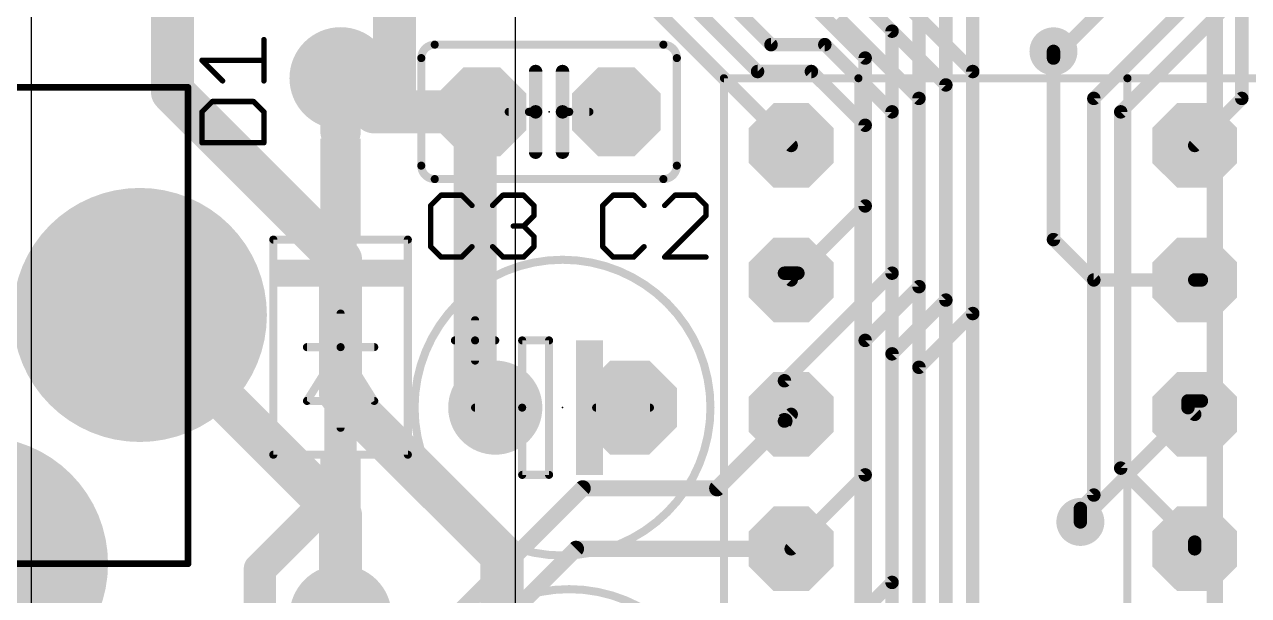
# Model space of a CAD drawing. Extents: x -0.4 to 91.5, y -0.3 to 57.4.
# Drawn here: x 11.56 to 34.67, y 33.92 to 44.7 of the extents above; entities that cross this region are included whole.
import ezdxf

# ---------------------------------------------------------------- set-up
doc = ezdxf.new("R2010")
doc.units = 0
for name, color, linetype in [('1', 12, 'CONTINUOUS'), ('16', 132, 'CONTINUOUS'), ('17', 110, 'CONTINUOUS'), ('18', 110, 'CONTINUOUS'), ('20', 53, 'CONTINUOUS'), ('21', 253, 'CONTINUOUS'), ('22', 253, 'CONTINUOUS'), ('23', 53, 'CONTINUOUS'), ('51', 253, 'CONTINUOUS')]:
    doc.layers.add(name, color=color, linetype=linetype)

# ---------------------------------------------------------------- blocks, each defined once
blk = doc.blocks.new('OCTAGONP')
at = {"const_width": 0.5}
blk.add_lwpolyline([(-0.25, -0.1036), (-0.25, 0.1036), (-0.1036, 0.25), (0.1036, 0.25), (0.25, 0.1036), (0.25, -0.1036), (0.1036, -0.25), (-0.1036, -0.25), (-0.25, -0.1036), (-0.25, 0.1036)], dxfattribs=at)
blk = doc.blocks.new('ROUNDP')
at = {"const_width": 0.5}
blk.add_lwpolyline([(0, -0.25, 1), (0, 0.25, 1), (0, -0.25)], format="xyb", dxfattribs=at)
blk = doc.blocks.new('RECT')
blk.add_solid([(-0.5, -0.5), (0.5, -0.5), (-0.5, 0.5), (0.5, 0.5)])
blk = doc.blocks.new('ROUNDV')
at = {"const_width": 0.5}
blk.add_lwpolyline([(0, -0.25, 1), (0, 0.25, 1), (0, -0.25)], format="xyb", dxfattribs=at)

msp = doc.modelspace()

# ---------------------------------------------------------------- linework, layer by layer
at = {"layer": '1'}
for points, const_width in [([(34.036, -0.127), (34.036, 57.277)], 0.3048), ([(14.351, 43.434), (14.351, 48.006)], 0.8128), ([(27.94, 44.577), (24.892, 47.625)], 0.254), ([(27.432, 44.069), (24.384, 47.117)], 0.254), ([(34.544, 43.307), (34.544, 46.355)], 0.254), ([(29.464, 24.765), (29.464, 45.339)], 0.254), ([(28.956, 24.511), (28.956, 45.085)], 0.254), ([(28.448, 24.257), (28.448, 44.831)], 0.254), ([(27.94, 24.003), (27.94, 44.577)], 0.254), ([(27.432, 23.749), (27.432, 44.069)], 0.254), ([(30.988, 40.64), (30.988, 44.196)], 0.254), ([(17.526, 40.259), (14.351, 43.434)], 0.8128), ([(33.655, 42.418), (34.544, 43.307)], 0.254), ([(31.75, 39.878), (30.988, 40.64)], 0.254), ([(17.526, 37.719), (17.526, 40.259)], 0.8128), ([(31.75, 39.878), (33.655, 39.878)], 0.254), ([(33.655, 39.878), (33.782, 39.878)], 0.254), ([(17.526, 35.425), (13.735, 39.216)], 0.8128), ([(20.574, 34.671), (17.526, 37.719)], 0.8128), ([(31.496, 35.306), (33.782, 37.592)], 0.254), ([(33.528, 37.592), (33.528, 37.465)], 0.254), ([(33.782, 37.592), (33.528, 37.592)], 0.254), ([(33.528, 37.465), (33.655, 37.338)], 0.254), ([(17.526, 33.528), (17.526, 35.425)], 0.8128), ([(20.574, 31.242), (20.574, 34.671)], 0.8128)]:
    msp.add_lwpolyline(points, dxfattribs=dict(at, const_width=const_width))
for points, const_width in [([(28.0035, 44.577, 1), (27.8765, 44.577)], 0.127), ([(27.8951, 44.5321, 1), (27.9849, 44.6219)], 0.127), ([(27.4955, 44.069, 1), (27.3685, 44.069)], 0.127), ([(27.3871, 44.0241, 1), (27.4769, 44.1139)], 0.127), ([(31.0515, 44.196, 1), (30.9245, 44.196)], 0.127), ([(14.4947, 43.5777, 1), (14.2073, 43.2903)], 0.4064), ([(14.1478, 43.434, 1), (14.5542, 43.434)], 0.4064), ([(34.4805, 43.307, 1), (34.6075, 43.307)], 0.127), ([(34.5889, 43.2621, 1), (34.4991, 43.3519)], 0.127), ([(33.6101, 42.4629, 1), (33.6999, 42.3731)], 0.127), ([(31.0329, 40.6849, 1), (30.9431, 40.5951)], 0.127), ([(30.9245, 40.64, 1), (31.0515, 40.64)], 0.127), ([(17.7292, 40.259, 1), (17.3228, 40.259)], 0.4064), ([(17.3823, 40.1153, 1), (17.6697, 40.4027)], 0.4064), ([(31.75, 39.9415, 1), (31.75, 39.8145)], 0.127), ([(33.655, 39.9415, 1), (33.655, 39.8145)], 0.127), ([(33.655, 39.8145, 1), (33.655, 39.9415)], 0.127), ([(33.782, 39.8145, 1), (33.782, 39.9415)], 0.127), ([(31.7051, 39.8331, 1), (31.7949, 39.9229)], 0.127), ([(13.8787, 39.3597, 1), (13.5913, 39.0723)], 0.4064), ([(17.6697, 37.8627, 1), (17.3823, 37.5753)], 0.4064), ([(17.3228, 37.719, 1), (17.7292, 37.719)], 0.4064), ([(33.5915, 37.592, 1), (33.4645, 37.592)], 0.127), ([(33.528, 37.6555, 1), (33.528, 37.5285)], 0.127), ([(33.8269, 37.5471, 1), (33.7371, 37.6369)], 0.127), ([(33.782, 37.5285, 1), (33.782, 37.6555)], 0.127), ([(33.5729, 37.5099, 1), (33.4831, 37.4201)], 0.127), ([(33.4645, 37.465, 1), (33.5915, 37.465)], 0.127), ([(33.6101, 37.2931, 1), (33.6999, 37.3829)], 0.127), ([(17.7292, 35.425, 1), (17.3228, 35.425)], 0.4064), ([(17.3823, 35.2813, 1), (17.6697, 35.5687)], 0.4064), ([(31.4511, 35.3509, 1), (31.5409, 35.2611)], 0.127), ([(20.7772, 34.671, 1), (20.3708, 34.671)], 0.4064), ([(20.4303, 34.5273, 1), (20.7177, 34.8147)], 0.4064)]:
    msp.add_lwpolyline(points, format="xyb", dxfattribs=dict(at, const_width=const_width))
at = {"layer": '16'}
for points, const_width in [([(18.542, 43.434), (18.542, 53.213)], 0.8128), ([(25.654, 44.323), (22.606, 47.371)], 0.254), ([(25.4, 43.815), (22.098, 47.117)], 0.254), ([(26.035, 42.418), (21.59, 46.863)], 0.254), ([(30.988, 44.069), (33.274, 46.355)], 0.254), ([(29.464, 43.815), (27.432, 45.847)], 0.254), ([(28.956, 43.561), (27.178, 45.339)], 0.254), ([(31.75, 43.307), (33.782, 45.339)], 0.254), ([(32.258, 43.053), (34.29, 45.085)], 0.254), ([(28.448, 43.307), (26.924, 44.831)], 0.254), ([(26.67, 44.323), (25.654, 44.323)], 0.254), ([(27.94, 43.053), (26.67, 44.323)], 0.254), ([(30.988, 44.196), (30.988, 44.069)], 0.254), ([(17.526, 43.688), (18.161, 43.053)], 0.8128), ([(17.526, 35.941), (17.526, 43.688)], 0.6096), ([(26.416, 43.815), (25.4, 43.815)], 0.254), ([(27.432, 42.799), (26.416, 43.815)], 0.254), ([(29.464, 39.243), (29.464, 43.815)], 0.254), ([(18.161, 43.053), (18.542, 43.434)], 0.8128), ([(28.956, 39.497), (28.956, 43.561)], 0.254), ([(18.161, 43.053), (20.066, 43.053)], 0.8128), ([(20.066, 43.053), (20.193, 43.053)], 0.8128), ([(20.066, 43.053), (20.066, 37.846)], 0.8128), ([(28.448, 39.751), (28.448, 43.307)], 0.254), ([(31.75, 35.814), (31.75, 43.307)], 0.254), ([(27.94, 40.005), (27.94, 43.053)], 0.254), ([(32.258, 36.322), (32.258, 43.053)], 0.254), ([(27.432, 41.275), (27.432, 42.799)], 0.254), ([(26.162, 40.005), (27.432, 41.275)], 0.254), ([(26.035, 39.878), (25.908, 40.005)], 0.254), ([(25.908, 40.005), (26.162, 40.005)], 0.254), ([(25.908, 37.973), (27.94, 40.005)], 0.254), ([(27.432, 38.735), (28.448, 39.751)], 0.254), ([(27.94, 38.481), (28.956, 39.497)], 0.254), ([(28.448, 38.227), (29.464, 39.243)], 0.254), ([(27.432, 36.195), (27.432, 38.735)], 0.254), ([(27.94, 34.163), (27.94, 38.481)], 0.254), ([(20.066, 37.846), (20.447, 37.465)], 0.8128), ([(28.448, 33.655), (28.448, 38.227)], 0.254), ([(25.908, 37.211), (25.908, 37.973)], 0.254), ([(25.908, 37.211), (26.035, 37.338)], 0.254), ([(24.638, 35.941), (25.908, 37.211)], 0.3048), ([(26.035, 34.798), (27.432, 36.195)], 0.254), ([(33.655, 34.925), (32.258, 36.322)], 0.254), ([(16.002, 34.417), (17.526, 35.941)], 0.6096), ([(18.288, 32.131), (22.098, 35.941)], 0.3048), ([(22.098, 35.941), (24.638, 35.941)], 0.3048), ([(31.496, 35.56), (31.75, 35.814)], 0.254), ([(31.496, 35.306), (31.496, 35.56)], 0.254), ([(19.05, 31.877), (21.971, 34.798)], 0.3048), ([(21.971, 34.798), (26.035, 34.798)], 0.3048), ([(33.655, 34.798), (33.655, 34.925)], 0.254), ([(16.002, 20.447), (16.002, 34.417)], 0.6096), ([(26.035, 32.258), (27.94, 34.163)], 0.254), ([(17.526, 33.528), (17.526, 33.274)], 0.8128)]:
    msp.add_lwpolyline(points, dxfattribs=dict(at, const_width=const_width))
for points, const_width in [([(25.654, 44.3865, 1), (25.654, 44.2595)], 0.127), ([(25.6091, 44.2781, 1), (25.6989, 44.3679)], 0.127), ([(26.7149, 44.3679, 1), (26.6251, 44.2781)], 0.127), ([(26.67, 44.2595, 1), (26.67, 44.3865)], 0.127), ([(31.0515, 44.196, 1), (30.9245, 44.196)], 0.127), ([(30.9431, 44.1139, 1), (31.0329, 44.0241)], 0.127), ([(17.6697, 43.8317, 1), (17.3823, 43.5443)], 0.4064), ([(17.6784, 43.688, 1), (17.3736, 43.688)], 0.3048), ([(25.4, 43.8785, 1), (25.4, 43.7515)], 0.127), ([(25.3551, 43.7701, 1), (25.4449, 43.8599)], 0.127), ([(26.4609, 43.8599, 1), (26.3711, 43.7701)], 0.127), ([(26.416, 43.7515, 1), (26.416, 43.8785)], 0.127), ([(29.5275, 43.815, 1), (29.4005, 43.815)], 0.127), ([(29.4191, 43.7701, 1), (29.5089, 43.8599)], 0.127), ([(30.9245, 44.069, 1), (31.0515, 44.069)], 0.127), ([(18.6857, 43.2903, 1), (18.3983, 43.5777)], 0.4064), ([(29.0195, 43.561, 1), (28.8925, 43.561)], 0.127), ([(18.161, 43.2562, 1), (18.161, 42.8498)], 0.4064), ([(18.3388, 43.434, 1), (18.7452, 43.434)], 0.4064), ([(20.066, 43.2562, 1), (20.066, 42.8498)], 0.4064), ([(20.2692, 43.053, 1), (19.8628, 43.053)], 0.4064), ([(20.066, 42.8498, 1), (20.066, 43.2562)], 0.4064), ([(20.193, 42.8498, 1), (20.193, 43.2562)], 0.4064), ([(28.9111, 43.5161, 1), (29.0009, 43.6059)], 0.127), ([(18.0173, 43.1967, 1), (18.3047, 42.9093)], 0.4064), ([(18.0173, 42.9093, 1), (18.3047, 43.1967)], 0.4064), ([(28.5115, 43.307, 1), (28.3845, 43.307)], 0.127), ([(28.4031, 43.2621, 1), (28.4929, 43.3519)], 0.127), ([(31.8135, 43.307, 1), (31.6865, 43.307)], 0.127), ([(31.7051, 43.3519, 1), (31.7949, 43.2621)], 0.127), ([(28.0035, 43.053, 1), (27.8765, 43.053)], 0.127), ([(27.8951, 43.0081, 1), (27.9849, 43.0979)], 0.127), ([(32.3215, 43.053, 1), (32.1945, 43.053)], 0.127), ([(32.2131, 43.0979, 1), (32.3029, 43.0081)], 0.127), ([(27.4955, 42.799, 1), (27.3685, 42.799)], 0.127), ([(27.3871, 42.7541, 1), (27.4769, 42.8439)], 0.127), ([(25.9901, 42.3731, 1), (26.0799, 42.4629)], 0.127), ([(27.4769, 41.2301, 1), (27.3871, 41.3199)], 0.127), ([(27.3685, 41.275, 1), (27.4955, 41.275)], 0.127), ([(25.9529, 40.0499, 1), (25.8631, 39.9601)], 0.127), ([(25.908, 40.0685, 1), (25.908, 39.9415)], 0.127), ([(26.1171, 40.0499, 1), (26.2069, 39.9601)], 0.127), ([(26.162, 39.9415, 1), (26.162, 40.0685)], 0.127), ([(27.8765, 40.005, 1), (28.0035, 40.005)], 0.127), ([(27.9849, 39.9601, 1), (27.8951, 40.0499)], 0.127), ([(25.9901, 39.8331, 1), (26.0799, 39.9229)], 0.127), ([(28.3845, 39.751, 1), (28.5115, 39.751)], 0.127), ([(28.4929, 39.7061, 1), (28.4031, 39.7959)], 0.127), ([(28.8925, 39.497, 1), (29.0195, 39.497)], 0.127), ([(29.0009, 39.4521, 1), (28.9111, 39.5419)], 0.127), ([(29.4005, 39.243, 1), (29.5275, 39.243)], 0.127), ([(29.5089, 39.1981, 1), (29.4191, 39.2879)], 0.127), ([(27.4955, 38.735, 1), (27.3685, 38.735)], 0.127), ([(27.3871, 38.7799, 1), (27.4769, 38.6901)], 0.127), ([(28.0035, 38.481, 1), (27.8765, 38.481)], 0.127), ([(27.8951, 38.5259, 1), (27.9849, 38.4361)], 0.127), ([(20.2097, 37.9897, 1), (19.9223, 37.7023)], 0.4064), ([(28.5115, 38.227, 1), (28.3845, 38.227)], 0.127), ([(28.4031, 38.2719, 1), (28.4929, 38.1821)], 0.127), ([(19.8628, 37.846, 1), (20.2692, 37.846)], 0.4064), ([(25.9715, 37.973, 1), (25.8445, 37.973)], 0.127), ([(25.8631, 38.0179, 1), (25.9529, 37.9281)], 0.127), ([(20.3033, 37.3213, 1), (20.5907, 37.6087)], 0.4064), ([(26.0799, 37.2931, 1), (25.9901, 37.3829)], 0.127), ([(25.9619, 37.1571, 1), (25.8541, 37.2649)], 0.1524), ([(25.8631, 37.2559, 1), (25.9529, 37.1661)], 0.127), ([(25.8445, 37.211, 1), (25.9715, 37.211)], 0.127), ([(27.4769, 36.1501, 1), (27.3871, 36.2399)], 0.127), ([(32.3029, 36.3669, 1), (32.2131, 36.2771)], 0.127), ([(32.1945, 36.322, 1), (32.3215, 36.322)], 0.127), ([(17.3736, 35.941, 1), (17.6784, 35.941)], 0.3048), ([(17.6338, 35.8332, 1), (17.4182, 36.0488)], 0.3048), ([(22.098, 36.0172, 1), (22.098, 35.8648)], 0.1524), ([(22.1519, 35.8871, 1), (22.0441, 35.9949)], 0.1524), ([(24.5841, 35.9949, 1), (24.6919, 35.8871)], 0.1524), ([(24.638, 35.8648, 1), (24.638, 36.0172)], 0.1524), ([(27.3685, 36.195, 1), (27.4955, 36.195)], 0.127), ([(31.6865, 35.814, 1), (31.8135, 35.814)], 0.127), ([(31.7949, 35.7691, 1), (31.7051, 35.8589)], 0.127), ([(31.5595, 35.56, 1), (31.4325, 35.56)], 0.127), ([(31.4511, 35.6049, 1), (31.5409, 35.5151)], 0.127), ([(31.4325, 35.306, 1), (31.5595, 35.306)], 0.127), ([(21.971, 34.8742, 1), (21.971, 34.7218)], 0.1524), ([(22.0249, 34.7441, 1), (21.9171, 34.8519)], 0.1524), ([(25.9901, 34.8429, 1), (26.0799, 34.7531)], 0.127), ([(26.035, 34.7218, 1), (26.035, 34.8742)], 0.1524), ([(33.7185, 34.925, 1), (33.5915, 34.925)], 0.127), ([(33.6101, 34.8801, 1), (33.6999, 34.9699)], 0.127), ([(15.8942, 34.5248, 1), (16.1098, 34.3092)], 0.3048), ([(16.1544, 34.417, 1), (15.8496, 34.417)], 0.3048), ([(33.5915, 34.798, 1), (33.7185, 34.798)], 0.127), ([(27.8765, 34.163, 1), (28.0035, 34.163)], 0.127), ([(27.9849, 34.1181, 1), (27.8951, 34.2079)], 0.127), ([(17.7292, 33.528, 1), (17.3228, 33.528)], 0.4064)]:
    msp.add_lwpolyline(points, format="xyb", dxfattribs=dict(at, const_width=const_width))
at = {"layer": '20', "const_width": 0.127}
msp.add_lwpolyline([(12.7, 56.896, 0.4142), (0, 44.196)], format="xyb", dxfattribs=at)
at = {"layer": '21'}
for points, const_width in [([(16.0782, 43.6382), (16.0782, 44.4178)], 0.1016), ([(19.304, 44.323), (23.622, 44.323)], 0.1524), ([(15.2986, 43.6382), (14.9088, 44.028)], 0.1016), ([(14.9088, 44.028), (16.0782, 44.028)], 0.1016), ([(19.05, 44.069), (19.05, 42.037)], 0.1524), ([(21.209, 43.815), (21.209, 43.053)], 0.254), ([(21.717, 43.053), (21.717, 43.815)], 0.254), ([(23.876, 44.069), (23.876, 42.037)], 0.1524), ([(24.765, 43.688), (24.765, 8.128)], 0.1524), ([(24.765, 43.688), (27.305, 43.688)], 0.1524), ([(27.305, 8.128), (27.305, 43.688)], 0.1524), ([(27.305, 43.688), (32.385, 43.688)], 0.1524), ([(32.385, 8.128), (32.385, 43.688)], 0.1524), ([(32.385, 43.688), (34.925, 43.688)], 0.1524), ([(0.045, 43.516), (14.645, 43.516)], 0.127), ([(14.645, 43.516), (14.645, 34.516)], 0.127), ([(15.1037, 43.2484), (14.9088, 43.0535)], 0.1016), ([(15.8833, 43.2484), (15.1037, 43.2484)], 0.1016), ([(16.0782, 43.0535), (15.8833, 43.2484)], 0.1016), ([(14.9088, 43.0535), (14.9088, 42.4688)], 0.1016), ([(16.0782, 42.4688), (16.0782, 43.0535)], 0.1016), ([(21.209, 43.053), (21.082, 43.053)], 0.1524), ([(21.209, 43.053), (21.209, 42.291)], 0.254), ([(21.717, 43.053), (21.717, 42.291)], 0.254), ([(21.844, 43.053), (21.717, 43.053)], 0.1524), ([(14.9088, 42.4688), (16.0782, 42.4688)], 0.1016), ([(23.622, 41.783), (19.304, 41.783)], 0.1524), ([(19.4227, 41.4792), (19.2278, 41.2843)], 0.1016), ([(19.8125, 41.4792), (19.4227, 41.4792)], 0.1016), ([(20.0074, 41.2843), (19.8125, 41.4792)], 0.1016), ([(20.3972, 41.2843), (20.5921, 41.4792)], 0.1016), ([(20.5921, 41.4792), (20.9819, 41.4792)], 0.1016), ([(20.9819, 41.4792), (21.1768, 41.2843)], 0.1016), ([(22.6719, 41.4792), (22.477, 41.2843)], 0.1016), ([(23.0617, 41.4792), (22.6719, 41.4792)], 0.1016), ([(23.2566, 41.2843), (23.0617, 41.4792)], 0.1016), ([(23.8413, 41.4792), (23.6464, 41.2843)], 0.1016), ([(24.2311, 41.4792), (23.8413, 41.4792)], 0.1016), ([(24.426, 41.2843), (24.2311, 41.4792)], 0.1016), ([(19.2278, 41.2843), (19.2278, 40.5047)], 0.1016), ([(21.1768, 41.2843), (21.1768, 41.0894)], 0.1016), ([(22.477, 41.2843), (22.477, 40.5047)], 0.1016), ([(24.426, 41.0894), (24.426, 41.2843)], 0.1016), ([(20.9819, 40.8945), (20.787, 40.8945)], 0.1016), ([(21.1768, 41.0894), (20.9819, 40.8945)], 0.1016), ([(20.9819, 40.8945), (21.1768, 40.6996)], 0.1016), ([(23.6464, 40.3098), (24.426, 41.0894)], 0.1016), ([(16.256, 36.576), (16.256, 40.64)], 0.1524), ([(18.796, 40.64), (16.256, 40.64)], 0.1524), ([(18.796, 40.64), (18.796, 36.576)], 0.1524), ([(21.1768, 40.6996), (21.1768, 40.5047)], 0.1016), ([(19.2278, 40.5047), (19.4227, 40.3098)], 0.1016), ([(19.8125, 40.3098), (20.0074, 40.5047)], 0.1016), ([(20.5921, 40.3098), (20.3972, 40.5047)], 0.1016), ([(21.1768, 40.5047), (20.9819, 40.3098)], 0.1016), ([(22.477, 40.5047), (22.6719, 40.3098)], 0.1016), ([(23.0617, 40.3098), (23.2566, 40.5047)], 0.1016), ([(19.4227, 40.3098), (19.8125, 40.3098)], 0.1016), ([(20.9819, 40.3098), (20.5921, 40.3098)], 0.1016), ([(22.6719, 40.3098), (23.0617, 40.3098)], 0.1016), ([(24.426, 40.3098), (23.6464, 40.3098)], 0.1016), ([(17.526, 39.243), (17.526, 38.608)], 0.1524), ([(20.066, 38.735), (20.066, 39.116)], 0.1524), ([(16.891, 37.592), (17.526, 38.608)], 0.1524), ([(17.526, 38.608), (16.891, 38.608)], 0.1524), ([(17.526, 38.608), (17.526, 37.084)], 0.1524), ([(17.526, 38.608), (18.161, 37.592)], 0.1524), ([(18.161, 38.608), (17.526, 38.608)], 0.1524), ([(19.685, 38.735), (20.066, 38.735)], 0.1524), ([(20.066, 38.354), (20.066, 38.735)], 0.1524), ([(20.066, 38.735), (20.447, 38.735)], 0.1524), ([(18.161, 37.592), (16.891, 37.592)], 0.1524), ([(16.256, 36.576), (18.796, 36.576)], 0.1524), ([(14.645, 34.516), (0.045, 34.516)], 0.127)]:
    msp.add_lwpolyline(points, dxfattribs=dict(at, const_width=const_width))
for points, const_width in [([(16.1036, 44.4178, 1), (16.0528, 44.4178)], 0.0508), ([(19.304, 44.323, 0.4142), (19.05, 44.069)], 0.1524), ([(19.304, 44.3611, 1), (19.304, 44.2849)], 0.0762), ([(19.304, 44.2849, 1), (19.304, 44.3611)], 0.0762), ([(23.876, 44.069, 0.4142), (23.622, 44.323)], 0.1524), ([(23.622, 44.3611, 1), (23.622, 44.2849)], 0.0762), ([(23.622, 44.2849, 1), (23.622, 44.3611)], 0.0762), ([(14.9268, 44.046, 1), (14.8908, 44.01)], 0.0508), ([(14.9088, 44.0534, 1), (14.9088, 44.0026)], 0.0508), ([(16.0782, 44.0026, 1), (16.0782, 44.0534)], 0.0508), ([(19.0881, 44.069, 1), (19.0119, 44.069)], 0.0762), ([(19.0119, 44.069, 1), (19.0881, 44.069)], 0.0762), ([(21.2725, 43.815, 1), (21.1455, 43.815)], 0.127), ([(21.7805, 43.815, 1), (21.6535, 43.815)], 0.127), ([(23.9141, 44.069, 1), (23.8379, 44.069)], 0.0762), ([(23.8379, 44.069, 1), (23.9141, 44.069)], 0.0762), ([(24.8031, 43.688, 1), (24.7269, 43.688)], 0.0762), ([(24.765, 43.7261, 1), (24.765, 43.6499)], 0.0762), ([(27.3431, 43.688, 1), (27.2669, 43.688)], 0.0762), ([(27.305, 43.7261, 1), (27.305, 43.6499)], 0.0762), ([(27.305, 43.6499, 1), (27.305, 43.7261)], 0.0762), ([(32.4231, 43.688, 1), (32.3469, 43.688)], 0.0762), ([(32.385, 43.7261, 1), (32.385, 43.6499)], 0.0762), ([(32.385, 43.6499, 1), (32.385, 43.7261)], 0.0762), ([(14.6768, 43.516, 1), (14.6133, 43.516)], 0.0635), ([(14.645, 43.4843, 1), (14.645, 43.5478)], 0.0635), ([(15.2806, 43.6202, 1), (15.3166, 43.6562)], 0.0508), ([(16.0528, 43.6382, 1), (16.1036, 43.6382)], 0.0508), ([(15.1037, 43.2738, 1), (15.1037, 43.223)], 0.0508), ([(15.1217, 43.2304, 1), (15.0857, 43.2664)], 0.0508), ([(15.9013, 43.2664, 1), (15.8653, 43.2304)], 0.0508), ([(15.8833, 43.223, 1), (15.8833, 43.2738)], 0.0508), ([(14.8908, 43.0715, 1), (14.9268, 43.0355)], 0.0508), ([(14.9342, 43.0535, 1), (14.8834, 43.0535)], 0.0508), ([(16.1036, 43.0535, 1), (16.0528, 43.0535)], 0.0508), ([(16.0602, 43.0355, 1), (16.0962, 43.0715)], 0.0508), ([(21.082, 43.0911, 1), (21.082, 43.0149)], 0.0762), ([(21.2725, 43.053, 1), (21.1455, 43.053)], 0.127), ([(21.1455, 43.053, 1), (21.2725, 43.053)], 0.127), ([(21.209, 43.0149, 1), (21.209, 43.0911)], 0.0762), ([(21.7805, 43.053, 1), (21.6535, 43.053)], 0.127), ([(21.6535, 43.053, 1), (21.7805, 43.053)], 0.127), ([(21.717, 43.0911, 1), (21.717, 43.0149)], 0.0762), ([(21.844, 43.0149, 1), (21.844, 43.0911)], 0.0762), ([(14.9088, 42.4942, 1), (14.9088, 42.4434)], 0.0508), ([(14.8834, 42.4688, 1), (14.9342, 42.4688)], 0.0508), ([(16.0528, 42.4688, 1), (16.1036, 42.4688)], 0.0508), ([(16.0782, 42.4434, 1), (16.0782, 42.4942)], 0.0508), ([(21.1455, 42.291, 1), (21.2725, 42.291)], 0.127), ([(21.6535, 42.291, 1), (21.7805, 42.291)], 0.127), ([(19.05, 42.037, 0.4142), (19.304, 41.783)], 0.1524), ([(19.0881, 42.037, 1), (19.0119, 42.037)], 0.0762), ([(19.0119, 42.037, 1), (19.0881, 42.037)], 0.0762), ([(23.622, 41.783, 0.4142), (23.876, 42.037)], 0.1524), ([(23.9141, 42.037, 1), (23.8379, 42.037)], 0.0762), ([(23.8379, 42.037, 1), (23.9141, 42.037)], 0.0762), ([(19.304, 41.8211, 1), (19.304, 41.7449)], 0.0762), ([(19.304, 41.7449, 1), (19.304, 41.8211)], 0.0762), ([(23.622, 41.8211, 1), (23.622, 41.7449)], 0.0762), ([(23.622, 41.7449, 1), (23.622, 41.8211)], 0.0762), ([(19.4227, 41.5046, 1), (19.4227, 41.4538)], 0.0508), ([(19.4407, 41.4612, 1), (19.4047, 41.4972)], 0.0508), ([(19.8305, 41.4972, 1), (19.7945, 41.4612)], 0.0508), ([(19.8125, 41.4538, 1), (19.8125, 41.5046)], 0.0508), ([(20.5921, 41.5046, 1), (20.5921, 41.4538)], 0.0508), ([(20.6101, 41.4612, 1), (20.5741, 41.4972)], 0.0508), ([(20.9999, 41.4972, 1), (20.9639, 41.4612)], 0.0508), ([(20.9819, 41.4538, 1), (20.9819, 41.5046)], 0.0508), ([(22.6719, 41.5046, 1), (22.6719, 41.4538)], 0.0508), ([(22.6899, 41.4612, 1), (22.6539, 41.4972)], 0.0508), ([(23.0797, 41.4972, 1), (23.0437, 41.4612)], 0.0508), ([(23.0617, 41.4538, 1), (23.0617, 41.5046)], 0.0508), ([(23.8413, 41.5046, 1), (23.8413, 41.4538)], 0.0508), ([(23.8593, 41.4612, 1), (23.8233, 41.4972)], 0.0508), ([(24.2491, 41.4972, 1), (24.2131, 41.4612)], 0.0508), ([(24.2311, 41.4538, 1), (24.2311, 41.5046)], 0.0508), ([(19.2098, 41.3023, 1), (19.2458, 41.2663)], 0.0508), ([(19.2532, 41.2843, 1), (19.2024, 41.2843)], 0.0508), ([(19.9894, 41.2663, 1), (20.0254, 41.3023)], 0.0508), ([(20.3792, 41.3023, 1), (20.4152, 41.2663)], 0.0508), ([(21.2022, 41.2843, 1), (21.1514, 41.2843)], 0.0508), ([(21.1588, 41.2663, 1), (21.1948, 41.3023)], 0.0508), ([(22.459, 41.3023, 1), (22.495, 41.2663)], 0.0508), ([(22.5024, 41.2843, 1), (22.4516, 41.2843)], 0.0508), ([(23.2386, 41.2663, 1), (23.2746, 41.3023)], 0.0508), ([(23.6284, 41.3023, 1), (23.6644, 41.2663)], 0.0508), ([(24.4514, 41.2843, 1), (24.4006, 41.2843)], 0.0508), ([(24.408, 41.2663, 1), (24.444, 41.3023)], 0.0508), ([(20.787, 40.9199, 1), (20.787, 40.8691)], 0.0508), ([(20.9999, 40.9125, 1), (20.9639, 40.8765)], 0.0508), ([(20.9639, 40.9125, 1), (20.9999, 40.8765)], 0.0508), ([(20.9819, 40.8691, 1), (20.9819, 40.9199)], 0.0508), ([(21.1514, 41.0894, 1), (21.2022, 41.0894)], 0.0508), ([(21.1948, 41.0714, 1), (21.1588, 41.1074)], 0.0508), ([(24.4006, 41.0894, 1), (24.4514, 41.0894)], 0.0508), ([(24.444, 41.0714, 1), (24.408, 41.1074)], 0.0508), ([(16.2941, 40.64, 1), (16.2179, 40.64)], 0.0762), ([(16.256, 40.6781, 1), (16.256, 40.6019)], 0.0762), ([(18.8341, 40.64, 1), (18.7579, 40.64)], 0.0762), ([(18.796, 40.6019, 1), (18.796, 40.6781)], 0.0762), ([(21.2022, 40.6996, 1), (21.1514, 40.6996)], 0.0508), ([(21.1588, 40.6816, 1), (21.1948, 40.7176)], 0.0508), ([(19.2458, 40.5227, 1), (19.2098, 40.4867)], 0.0508), ([(19.2024, 40.5047, 1), (19.2532, 40.5047)], 0.0508), ([(20.0254, 40.4867, 1), (19.9894, 40.5227)], 0.0508), ([(20.4152, 40.5227, 1), (20.3792, 40.4867)], 0.0508), ([(21.1514, 40.5047, 1), (21.2022, 40.5047)], 0.0508), ([(21.1948, 40.4867, 1), (21.1588, 40.5227)], 0.0508), ([(22.495, 40.5227, 1), (22.459, 40.4867)], 0.0508), ([(22.4516, 40.5047, 1), (22.5024, 40.5047)], 0.0508), ([(23.2746, 40.4867, 1), (23.2386, 40.5227)], 0.0508), ([(21.717, 34.671, 1), (21.717, 40.259, 1), (21.717, 34.671)], 0.1524), ([(19.4227, 40.3352, 1), (19.4227, 40.2844)], 0.0508), ([(19.4047, 40.2918, 1), (19.4407, 40.3278)], 0.0508), ([(19.7945, 40.3278, 1), (19.8305, 40.2918)], 0.0508), ([(19.8125, 40.2844, 1), (19.8125, 40.3352)], 0.0508), ([(20.5921, 40.3352, 1), (20.5921, 40.2844)], 0.0508), ([(20.5741, 40.2918, 1), (20.6101, 40.3278)], 0.0508), ([(20.9639, 40.3278, 1), (20.9999, 40.2918)], 0.0508), ([(20.9819, 40.2844, 1), (20.9819, 40.3352)], 0.0508), ([(22.6719, 40.3352, 1), (22.6719, 40.2844)], 0.0508), ([(22.6539, 40.2918, 1), (22.6899, 40.3278)], 0.0508), ([(23.0437, 40.3278, 1), (23.0797, 40.2918)], 0.0508), ([(23.0617, 40.2844, 1), (23.0617, 40.3352)], 0.0508), ([(23.6284, 40.3278, 1), (23.6644, 40.2918)], 0.0508), ([(23.6464, 40.3352, 1), (23.6464, 40.2844)], 0.0508), ([(24.426, 40.2844, 1), (24.426, 40.3352)], 0.0508), ([(17.5641, 39.243, 1), (17.4879, 39.243)], 0.0762), ([(20.1041, 39.116, 1), (20.0279, 39.116)], 0.0762), ([(16.891, 38.6461, 1), (16.891, 38.5699)], 0.0762), ([(17.5641, 38.608, 1), (17.4879, 38.608)], 0.0762), ([(17.5583, 38.6282, 1), (17.4937, 38.5878)], 0.0762), ([(17.526, 38.6461, 1), (17.526, 38.5699)], 0.0762), ([(17.4879, 38.608, 1), (17.5641, 38.608)], 0.0762), ([(17.5583, 38.5878, 1), (17.4937, 38.6282)], 0.0762), ([(17.526, 38.5699, 1), (17.526, 38.6461)], 0.0762), ([(18.161, 38.5699, 1), (18.161, 38.6461)], 0.0762), ([(19.685, 38.7731, 1), (19.685, 38.6969)], 0.0762), ([(20.1041, 38.735, 1), (20.0279, 38.735)], 0.0762), ([(20.066, 38.7731, 1), (20.066, 38.6969)], 0.0762), ([(20.0279, 38.735, 1), (20.1041, 38.735)], 0.0762), ([(20.066, 38.6969, 1), (20.066, 38.7731)], 0.0762), ([(20.447, 38.6969, 1), (20.447, 38.7731)], 0.0762), ([(20.0279, 38.354, 1), (20.1041, 38.354)], 0.0762), ([(16.891, 37.6301, 1), (16.891, 37.5539)], 0.0762), ([(16.8587, 37.6122, 1), (16.9233, 37.5718)], 0.0762), ([(18.1287, 37.5718, 1), (18.1933, 37.6122)], 0.0762), ([(18.161, 37.5539, 1), (18.161, 37.6301)], 0.0762), ([(17.4879, 37.084, 1), (17.5641, 37.084)], 0.0762), ([(16.256, 36.6141, 1), (16.256, 36.5379)], 0.0762), ([(16.2179, 36.576, 1), (16.2941, 36.576)], 0.0762), ([(18.7579, 36.576, 1), (18.8341, 36.576)], 0.0762), ([(18.796, 36.5379, 1), (18.796, 36.6141)], 0.0762), ([(14.6133, 34.516, 1), (14.6768, 34.516)], 0.0635), ([(14.645, 34.4842, 1), (14.645, 34.5478)], 0.0635), ([(21.844, 28.448, 1), (21.844, 34.036, 1), (21.844, 28.448)], 0.1524)]:
    msp.add_lwpolyline(points, format="xyb", dxfattribs=dict(at, const_width=const_width))
at = {"layer": '22'}
for p, q in [((11.684, 55.118), (11.684, 1.778)), ((20.828, 33.528), (20.828, 46.228))]:
    msp.add_line(p, q, dxfattribs=at)
at = {"layer": '23'}
for p in [(21.463, 43.053), (17.526, 38.608), (21.717, 37.465)]:
    msp.add_point(p, dxfattribs=at)
at = {"layer": '51'}
for points, const_width in [([(17.526, 43.688), (17.526, 42.672)], 0.762), ([(21.082, 43.053), (20.701, 43.053)], 0.1524), ([(22.225, 43.053), (21.844, 43.053)], 0.1524), ([(21.463, 38.735), (20.955, 38.735)], 0.1524), ([(20.955, 38.735), (20.955, 37.465)], 0.1524), ([(21.463, 36.195), (21.463, 38.735)], 0.1524), ([(20.066, 37.465), (20.955, 37.465)], 0.1524), ([(20.955, 37.465), (20.955, 36.195)], 0.1524), ([(22.352, 37.465), (23.368, 37.465)], 0.1524), ([(20.955, 36.195), (21.463, 36.195)], 0.1524), ([(17.526, 33.528), (17.526, 34.544)], 0.762)]:
    msp.add_lwpolyline(points, dxfattribs=dict(at, const_width=const_width))
for points, const_width in [([(17.7165, 43.688, 1), (17.3355, 43.688)], 0.381), ([(20.701, 43.0911, 1), (20.701, 43.0149)], 0.0762), ([(21.082, 43.0149, 1), (21.082, 43.0911)], 0.0762), ([(21.844, 43.0911, 1), (21.844, 43.0149)], 0.0762), ([(22.225, 43.0149, 1), (22.225, 43.0911)], 0.0762), ([(17.3355, 42.672, 1), (17.7165, 42.672)], 0.381), ([(20.955, 38.7731, 1), (20.955, 38.6969)], 0.0762), ([(20.9931, 38.735, 1), (20.9169, 38.735)], 0.0762), ([(21.5011, 38.735, 1), (21.4249, 38.735)], 0.0762), ([(21.463, 38.6969, 1), (21.463, 38.7731)], 0.0762), ([(20.066, 37.5031, 1), (20.066, 37.4269)], 0.0762), ([(20.9931, 37.465, 1), (20.9169, 37.465)], 0.0762), ([(20.9169, 37.465, 1), (20.9931, 37.465)], 0.0762), ([(20.955, 37.4269, 1), (20.955, 37.5031)], 0.0762), ([(22.352, 37.5031, 1), (22.352, 37.4269)], 0.0762), ([(23.368, 37.4269, 1), (23.368, 37.5031)], 0.0762), ([(20.955, 36.2331, 1), (20.955, 36.1569)], 0.0762), ([(20.9169, 36.195, 1), (20.9931, 36.195)], 0.0762), ([(21.4249, 36.195, 1), (21.5011, 36.195)], 0.0762), ([(21.463, 36.1569, 1), (21.463, 36.2331)], 0.0762), ([(17.7165, 34.544, 1), (17.3355, 34.544)], 0.381)]:
    msp.add_lwpolyline(points, format="xyb", dxfattribs=dict(at, const_width=const_width))

# ---------------------------------------------------------------- block references
at = {"layer": '17'}
for name, p, xscale, yscale, rotation in [('ROUNDP', (17.526, 43.688), 1.9304, 1.9304, 270), ('ROUNDP', (17.526, 43.688), 1.9304, 1.9304, 270), ('ROUNDP', (17.526, 43.688), 1.6764, 1.6764, 270), ('OCTAGONP', (26.035, 42.418), 1.6002, 1.6002, 90), ('OCTAGONP', (26.035, 42.418), 1.6002, 1.6002, 90), ('ROUNDP', (26.035, 42.418), 1.3208, 1.3208, 90), ('OCTAGONP', (33.655, 42.418), 1.6002, 1.6002, 90), ('OCTAGONP', (33.655, 42.418), 1.6002, 1.6002, 90), ('ROUNDP', (33.655, 42.418), 1.3208, 1.3208, 90), ('ROUNDP', (13.735, 39.216), 4.8, 4.8, 270), ('ROUNDP', (13.735, 39.216), 4.8, 4.8, 270), ('ROUNDP', (13.735, 39.216), 4.016, 4.016, 270), ('OCTAGONP', (26.035, 39.878), 1.6002, 1.6002, 90), ('OCTAGONP', (26.035, 39.878), 1.6002, 1.6002, 90), ('ROUNDP', (26.035, 39.878), 1.3208, 1.3208, 90), ('OCTAGONP', (33.655, 39.878), 1.6002, 1.6002, 90), ('OCTAGONP', (33.655, 39.878), 1.6002, 1.6002, 90), ('ROUNDP', (33.655, 39.878), 1.3208, 1.3208, 90), ('OCTAGONP', (26.035, 37.338), 1.6002, 1.6002, 90), ('OCTAGONP', (26.035, 37.338), 1.6002, 1.6002, 90), ('OCTAGONP', (33.655, 37.338), 1.6002, 1.6002, 90), ('OCTAGONP', (33.655, 37.338), 1.6002, 1.6002, 90), ('ROUNDP', (26.035, 37.338), 1.3208, 1.3208, 90), ('ROUNDP', (33.655, 37.338), 1.3208, 1.3208, 90), ('ROUNDP', (10.735, 34.516), 4.8, 4.8, 270), ('ROUNDP', (10.735, 34.516), 4.8, 4.8, 270), ('ROUNDP', (10.735, 34.516), 4.016, 4.016, 270), ('OCTAGONP', (26.035, 34.798), 1.6002, 1.6002, 90), ('OCTAGONP', (26.035, 34.798), 1.6002, 1.6002, 90), ('OCTAGONP', (33.655, 34.798), 1.6002, 1.6002, 90), ('OCTAGONP', (33.655, 34.798), 1.6002, 1.6002, 90), ('ROUNDP', (26.035, 34.798), 1.3208, 1.3208, 90), ('ROUNDP', (33.655, 34.798), 1.3208, 1.3208, 90), ('ROUNDP', (17.526, 33.528), 1.9304, 1.9304, 270), ('ROUNDP', (17.526, 33.528), 1.9304, 1.9304, 270), ('ROUNDP', (17.526, 33.528), 1.6764, 1.6764, 270)]:
    msp.add_blockref(name, p, dxfattribs=dict(at, xscale=xscale, yscale=yscale, rotation=rotation))
for name, p, xscale, yscale in [('OCTAGONP', (20.193, 43.053), 1.6764, 1.6764), ('OCTAGONP', (20.193, 43.053), 1.6764, 1.6764), ('ROUNDP', (20.193, 43.053), 1.3208, 1.3208), ('OCTAGONP', (22.733, 43.053), 1.6764, 1.6764), ('OCTAGONP', (22.733, 43.053), 1.6764, 1.6764), ('ROUNDP', (22.733, 43.053), 1.3208, 1.3208), ('ROUNDP', (20.447, 37.465), 1.778, 1.778), ('ROUNDP', (20.447, 37.465), 1.778, 1.778), ('OCTAGONP', (22.987, 37.465), 1.778, 1.778), ('OCTAGONP', (22.987, 37.465), 1.778, 1.778), ('ROUNDP', (20.447, 37.465), 1.3208, 1.3208), ('ROUNDP', (22.987, 37.465), 1.3208, 1.3208)]:
    msp.add_blockref(name, p, dxfattribs=dict(at, xscale=xscale, yscale=yscale))
at = {"layer": '18', "xscale": 0.9064, "yscale": 0.9064}
for p in [(30.988, 44.196), (30.988, 44.196), (31.496, 35.306), (31.496, 35.306)]:
    msp.add_blockref('ROUNDV', p, dxfattribs=at)
at = {"layer": '21', "rotation": 270}
for p, xscale, yscale in [((17.526, 41.5925), 1.905, 0.762), ((17.526, 40.005), 0.508, 2.54), ((17.526, 35.6235), 1.905, 0.762)]:
    msp.add_blockref('RECT', p, dxfattribs=dict(at, xscale=xscale, yscale=yscale))
at = {"layer": '51', "xscale": 0.508, "yscale": 2.54}
msp.add_blockref('RECT', (22.225, 37.465), dxfattribs=at)

doc.saveas('drawing.dxf')
